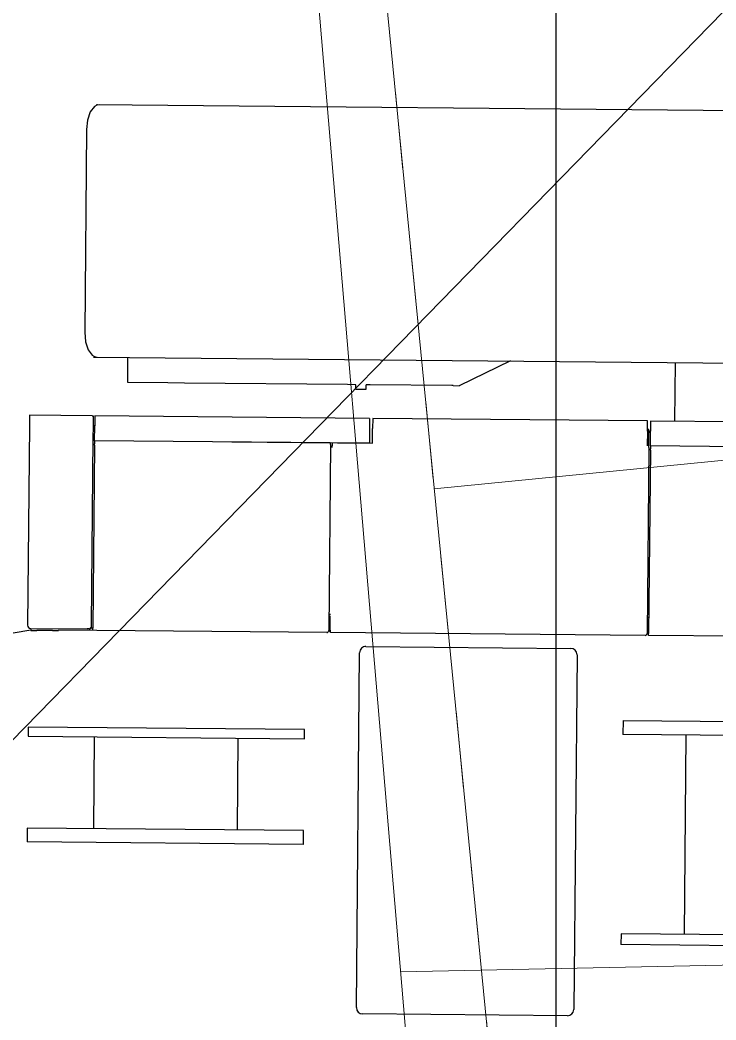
# Model space of a CAD drawing. Header units: millimetres. Extents: x -2078669 to -1085629, y -5987148 to 310365.
# Drawn here: x -1710278 to -1708037, y -2250586 to -2247368 of the extents above; entities that cross this region are included whole.
import ezdxf

# ---------------------------------------------------------------- set-up
doc = ezdxf.new("R2010")
doc.units = ezdxf.units.MM
doc.header["$LTSCALE"] = 500
doc.linetypes.add('561019', pattern=[1, 0.5, -0.5])
doc.layers.get('Defpoints').update_dxf_attribs({"color": 153})
for name, color, linetype, lineweight in [('D-BGD', 7, 'Continuous', 13), ('D-BYP-STR8', 5, 'Continuous', 25), ('D-BYP-STRB', 5, 'Continuous', 25), ('D-BYP-STRC', 1, 'Continuous', 13)]:
    doc.layers.add(name, color=color, linetype=linetype, lineweight=lineweight)
doc.styles.add('MS ゴシック', font='MS Gothic.ttf')
doc.dimstyles.new('DIM-500-F', dxfattribs={"dimscale": 500, "dimtxt": 3.5, "dimasz": 2.5, "dimexe": 0, "dimexo": 2, "dimgap": 0.8, "dimtad": 1, "dimdec": 0, "dimzin": 0, "dimdsep": 46, "dimtxsty": 'MS ゴシック', "dimblk": 'OPEN', "dimcen": 0.1, "dimclrd": 256, "dimclre": 256, "dimclrt": 256, "dimaunit": 1, "dimadec": 4, "dimazin": 0, "dimtfac": 1, "dimtdec": 0, "dimtmove": 2, "dimatfit": 3, "dimldrblk": 'OPEN', "dimfxl": 1, "dimtolj": 1, "dimtzin": 0, "dimlwd": -1, "dimlwe": -1, "dimarcsym": 2})

# ---------------------------------------------------------------- blocks, each defined once
blk = doc.blocks.new('河川平面')
at = {"layer": 'D-BGD', "linetype": 'Continuous'}
for p, q in [((1605115.3, -2790073.1), (1602021.8, -2790376.6)), ((1605320.9, -2791860.4), (1601912.3, -2791931.1))]:
    blk.add_line(p, q, dxfattribs=at)
at = {"layer": 'D-BGD', "linetype": '561019', "flags": 128}
blk.add_lwpolyline([(1604117.6, -2801667.3), (1603658.4, -2801699.7), (1603151.7, -2800721.1), (1602566.2, -2795926.5), (1601762.5, -2787733), (1601694.7, -2787042.3), (1600827.9, -2776857.6), (1599943, -2767240.3), (1599726.8, -2764893.3), (1598788.4, -2754963.8), (1597869.7, -2742698.4), (1597776.1, -2741725.3), (1597383.6, -2737656.5), (1596955.8, -2733671.1), (1596881.2, -2732974.2), (1595027.7, -2724476.1), (1594604.9, -2722538.7), (1594888.3, -2713738.2), (1595886.8, -2682804.9), (1595508.5, -2681697.1), (1584093.8, -2681621.5), (1568919.1, -2679328.1), (1567447, -2679105.9), (1555443.7, -2676376), (1555450.8, -2676293.5), (1555495.9, -2675787.7)], dxfattribs=at)
at = {"layer": 'D-BGD', "linetype": 'Continuous', "flags": 128}
blk.add_lwpolyline([(1597383.6, -2737656.5), (1597776.1, -2741725.3), (1597869.7, -2742698.4), (1598788.4, -2754963.8), (1599726.8, -2764893.3), (1599943, -2767240.3), (1600827.9, -2776857.6), (1601694.7, -2787042.3), (1601762.5, -2787733), (1602566.2, -2795926.5), (1603151.7, -2800721.1)], dxfattribs=at)
at = {"layer": 'D-BGD', "linetype": 'Continuous', "extrusion": (0.879845, 0.091136, 0.466441), "elevation": 1326280.5}
blk.add_lwpolyline([(-2950345.8, -283885.4), (-2934237.5, -284529.8), (-2917933.7, -285106.3)], dxfattribs=at)
blk = doc.blocks.new('_Open')
at = {"color": 0, "linetype": 'ByBlock', "lineweight": -2}
for p, q in [((-1, 0.1667), (0, 0)), ((-1, -0.1667), (0, 0)), ((0, 0), (-1, 0))]:
    blk.add_line(p, q, dxfattribs=at)

msp = doc.modelspace()

# ---------------------------------------------------------------- linework, layer by layer
at = {"layer": 'D-BYP-STR8'}
msp.add_circle((-1706874.7, -2250449), 16000, dxfattribs=at)
at = {"layer": 'D-BYP-STRB', "linetype": 'Continuous'}
for p, q in [((-1710038.2, -2247647.2), (-1710051.4, -2247664.4)), ((-1710030.7, -2247642.7), (-1710038.2, -2247647.2)), ((-1710031.3, -2247641.2), (-1710031.6, -2247641.2)), ((-1710031.6, -2247641.2), (-1710031.3, -2247641.2)), ((-1703820.1, -2247698.6), (-1710031.3, -2247641.2)), ((-1710031, -2247641.2), (-1710031.3, -2247641.2)), ((-1710030.6, -2247641.2), (-1710031, -2247641.2)), ((-1710022.9, -2247641.2), (-1710030.7, -2247642.7)), ((-1710030.2, -2247641.2), (-1710030.6, -2247641.2)), ((-1710030.3, -2247641.2), (-1710030.4, -2247641.2)), ((-1710030.2, -2247641.2), (-1710030.3, -2247641.2)), ((-1710029.7, -2247641.2), (-1710030.2, -2247641.2)), ((-1710030, -2247641.2), (-1710030.2, -2247641.2)), ((-1710029.9, -2247641.2), (-1710030, -2247641.2)), ((-1710029.7, -2247641.2), (-1710029.9, -2247641.2)), ((-1710029.3, -2247641.2), (-1710029.7, -2247641.2)), ((-1710029.6, -2247641.2), (-1710029.7, -2247641.2)), ((-1710029.4, -2247641.2), (-1710029.6, -2247641.2)), ((-1710029.2, -2247641.2), (-1710029.4, -2247641.2)), ((-1710028.8, -2247641.2), (-1710029.3, -2247641.2)), ((-1710029, -2247641.2), (-1710029.2, -2247641.2)), ((-1710028.9, -2247641.2), (-1710029, -2247641.2)), ((-1710028.7, -2247641.2), (-1710028.9, -2247641.2)), ((-1710028.4, -2247641.2), (-1710028.8, -2247641.2)), ((-1710028.5, -2247641.2), (-1710028.7, -2247641.2)), ((-1710028.4, -2247641.2), (-1710028.5, -2247641.2)), ((-1710028, -2247641.2), (-1710028.4, -2247641.2)), ((-1710028.3, -2247641.2), (-1710028.4, -2247641.2)), ((-1710028.1, -2247641.2), (-1710028.3, -2247641.2)), ((-1710028, -2247641.2), (-1710028.1, -2247641.2)), ((-1710060.3, -2247690.3), (-1710063.6, -2247720.9)), ((-1710051.4, -2247664.4), (-1710060.3, -2247690.3)), ((-1710063.6, -2247720.9), (-1710069.6, -2248372.8)), ((-1710069.6, -2248372.8), (-1710066.9, -2248403.5)), ((-1710066.9, -2248403.5), (-1710058.4, -2248429.5)), ((-1710058.4, -2248429.5), (-1710045.6, -2248447)), ((-1710045.6, -2248447), (-1710038.2, -2248451.6)), ((-1710041.1, -2248453.1), (-1703827.6, -2248510.5)), ((-1710041.1, -2248453.1), (-1710041, -2248453.1)), ((-1710041, -2248453.1), (-1710040.9, -2248453.1)), ((-1710041, -2248453.1), (-1710040.9, -2248453.1)), ((-1710040.9, -2248453.1), (-1710040.8, -2248453.1)), ((-1710040.9, -2248453.1), (-1710040.7, -2248453.1)), ((-1710040.8, -2248453.1), (-1710040.7, -2248453.1)), ((-1710040.7, -2248453.1), (-1710040.5, -2248453.1)), ((-1710040.7, -2248453.1), (-1710040.6, -2248453.1)), ((-1710040.6, -2248453.1), (-1710040.4, -2248453.1)), ((-1710040.5, -2248453.1), (-1710040.4, -2248453.1)), ((-1710040.4, -2248453.1), (-1710040.2, -2248453.1)), ((-1710040.4, -2248453.1), (-1710040.3, -2248453.1)), ((-1710040.3, -2248453.1), (-1710040.1, -2248453.1)), ((-1710040.2, -2248453.1), (-1710040, -2248453.1)), ((-1710040.1, -2248453.1), (-1710039.9, -2248453.1)), ((-1710040, -2248453.1), (-1710039.9, -2248453.1)), ((-1710039.9, -2248453.1), (-1710039.7, -2248453.1)), ((-1710039.9, -2248453.1), (-1710039.7, -2248453.1)), ((-1710039.7, -2248453.1), (-1710039.5, -2248453.1)), ((-1710039.7, -2248453.1), (-1710039.6, -2248453.1)), ((-1710039.6, -2248453.1), (-1710039.4, -2248453.1)), ((-1710039.5, -2248453.1), (-1710039.3, -2248453.1)), ((-1710039.4, -2248453.1), (-1710039.2, -2248453.1)), ((-1710039.3, -2248453.1), (-1710039.2, -2248453.1)), ((-1710039.2, -2248453.1), (-1710039, -2248453.1)), ((-1710039.2, -2248453.1), (-1710039.1, -2248453.1)), ((-1710039.1, -2248453.1), (-1710039, -2248453.1)), ((-1710039, -2248453.1), (-1710038.9, -2248453.1)), ((-1710039, -2248453.1), (-1710038.8, -2248453.1)), ((-1710038.9, -2248453.1), (-1710038.8, -2248453.1)), ((-1710038.8, -2248453.1), (-1710038.7, -2248453.1)), ((-1710038.8, -2248453.1), (-1710038.8, -2248453.1)), ((-1710038.2, -2248451.6), (-1710030.4, -2248453.2)), ((-1710037.9, -2248453.1), (-1710037.8, -2248453.1)), ((-1710037.8, -2248453.1), (-1710037.7, -2248453.1)), ((-1710037.7, -2248453.1), (-1710037.5, -2248453.1)), ((-1710037.5, -2248453.1), (-1710037.4, -2248453.1)), ((-1710037.4, -2248453.1), (-1710037.2, -2248453.1)), ((-1710037.2, -2248453.1), (-1710037.1, -2248453.1)), ((-1710037.1, -2248453.1), (-1710036.9, -2248453.1)), ((-1710036.9, -2248453.1), (-1710036.7, -2248453.2)), ((-1710036.7, -2248453.2), (-1710036.5, -2248453.2)), ((-1710036.5, -2248453.2), (-1710036.4, -2248453.2)), ((-1710036.4, -2248453.2), (-1710036.2, -2248453.2)), ((-1710036.2, -2248453.2), (-1710036, -2248453.2)), ((-1710036, -2248453.2), (-1710035.9, -2248453.2)), ((-1710035.9, -2248453.2), (-1710035.8, -2248453.2)), ((-1710035.8, -2248453.2), (-1710035.6, -2248453.2)), ((-1710035.6, -2248453.2), (-1710035.5, -2248453.2)), ((-1709930.9, -2248535.1), (-1709930.2, -2248454.1)), ((-1708698.6, -2248465.5), (-1708864.2, -2248545)), ((-1708169.2, -2248659.4), (-1708167.5, -2248470.4)), ((-1709802.1, -2248536.3), (-1709930.9, -2248535.1)), ((-1709747.7, -2248536.8), (-1709802.1, -2248536.3)), ((-1709223, -2248541.7), (-1709747.7, -2248536.8)), ((-1709199, -2248541.9), (-1709223, -2248541.7)), ((-1709196.2, -2248541.9), (-1709199, -2248541.9)), ((-1709196.3, -2248556.9), (-1709196.2, -2248541.9)), ((-1709164.3, -2248557.2), (-1709196.3, -2248556.9)), ((-1709164.2, -2248542.2), (-1709164.3, -2248557.2)), ((-1709150.8, -2248542.3), (-1709163.5, -2248542.2)), ((-1708887.7, -2248544.8), (-1709150.8, -2248542.3)), ((-1708883.2, -2248544.8), (-1708887.7, -2248544.8)), ((-1708883.2, -2248544.8), (-1708864.2, -2248545)), ((-1710247.1, -2248640.2), (-1710247.4, -2248673.4)), ((-1710045.3, -2248642.1), (-1710247.1, -2248640.2)), ((-1710045.3, -2248642.1), (-1710042.1, -2248642.1)), ((-1710042.1, -2248642.1), (-1710042.4, -2248675.3)), ((-1710037.1, -2248642.2), (-1710037.4, -2248674.5)), ((-1709152.2, -2248650.3), (-1710037.1, -2248642.2)), ((-1709152.2, -2248650.3), (-1709152.9, -2248730.3)), ((-1709142.2, -2248650.4), (-1709142.5, -2248682.7)), ((-1708257.2, -2248658.6), (-1709142.2, -2248650.4)), ((-1708257.5, -2248690.9), (-1708257.2, -2248658.6)), ((-1708247.2, -2248658.7), (-1708247.5, -2248691)), ((-1707362.2, -2248666.9), (-1708247.2, -2248658.7)), ((-1710247.4, -2248673.4), (-1710253.4, -2249316)), ((-1710042.4, -2248675.3), (-1710042.8, -2248714.1)), ((-1710039.2, -2248677.9), (-1710039.3, -2248678.3)), ((-1710039.3, -2248678.3), (-1710039.3, -2248678.7)), ((-1710039.3, -2248678.7), (-1710039.3, -2248679.1)), ((-1710039.3, -2248679.1), (-1710039.3, -2248679.5)), ((-1710039.3, -2248679.5), (-1710039.3, -2248679.8)), ((-1710039.3, -2248679.8), (-1710039.3, -2248680)), ((-1710039.3, -2248680), (-1710039.3, -2248680.7)), ((-1710039.2, -2248674.5), (-1710039.2, -2248674.7)), ((-1710039.2, -2248674.7), (-1710039.2, -2248674.9)), ((-1710039.2, -2248674.9), (-1710039.2, -2248675.2)), ((-1710039.2, -2248675.2), (-1710039.2, -2248675.5)), ((-1710039.2, -2248675.5), (-1710039.2, -2248675.9)), ((-1710039.2, -2248675.9), (-1710039.2, -2248676.3)), ((-1710039.2, -2248676.3), (-1710039.2, -2248676.6)), ((-1710039.2, -2248676.6), (-1710039.2, -2248677.1)), ((-1710039.2, -2248677.1), (-1710039.2, -2248677.5)), ((-1710039.2, -2248677.5), (-1710039.2, -2248677.9)), ((-1710037.9, -2248722.2), (-1710037.4, -2248674.5)), ((-1709142.9, -2248730.4), (-1709142.5, -2248682.7)), ((-1708257.5, -2248690.9), (-1708257.9, -2248738.6)), ((-1708257.4, -2248684.6), (-1708255.6, -2248684.6)), ((-1708255.6, -2248684.6), (-1708255.7, -2248686.5)), ((-1708252.5, -2248686.5), (-1708255.7, -2248686.5)), ((-1708253, -2248743.8), (-1708252.5, -2248686.5)), ((-1708247.9, -2248738.7), (-1708247.5, -2248691)), ((-1710042.8, -2248714.1), (-1710048.3, -2249312.9)), ((-1709152.9, -2248730.3), (-1710037.9, -2248722.2)), ((-1710037.9, -2248722.2), (-1710037.9, -2248731.8)), ((-1710038, -2248736.3), (-1710043.4, -2249325.7)), ((-1710038, -2248736.3), (-1710037.9, -2248731.8)), ((-1709595.4, -2248726.2), (-1709142.9, -2248730.4)), ((-1709277.9, -2248734.3), (-1709283.5, -2249332.8)), ((-1709277.9, -2248734.3), (-1709277.9, -2248729.2)), ((-1709272.9, -2248729.2), (-1709273, -2248738.8)), ((-1709273, -2248743.4), (-1709273, -2248738.8)), ((-1708253, -2248743.8), (-1708258.5, -2249342.2)), ((-1708248.1, -2248752.8), (-1708253.5, -2249342.3)), ((-1708248.1, -2248752.8), (-1708248, -2248748.3)), ((-1708247.9, -2248738.7), (-1708248, -2248748.3)), ((-1707363, -2248746.9), (-1708247.9, -2248738.7)), ((-1709278, -2249281), (-1709283, -2249281)), ((-1709283, -2249286), (-1709279.8, -2249286)), ((-1709279.8, -2249286), (-1709280.2, -2249326)), ((-1709280, -2249300.7), (-1709278.2, -2249300.7)), ((-1708258.1, -2249295.4), (-1708254.9, -2249295.5)), ((-1708253, -2249290.5), (-1708258, -2249290.4)), ((-1708254.9, -2249295.5), (-1708255.3, -2249335.5)), ((-1710243.5, -2249331.2), (-1710554, -2249383.7)), ((-1710243.5, -2249326.1), (-1710243.5, -2249332.3)), ((-1710243.5, -2249326.1), (-1710061.7, -2249327.8)), ((-1710243.5, -2249332.3), (-1710223.5, -2249332.5)), ((-1710173.5, -2249332.9), (-1710223.5, -2249332.5)), ((-1710173.5, -2249332.9), (-1710153.5, -2249333.1)), ((-1710153.5, -2249333.1), (-1710153.5, -2249331.1)), ((-1709289.9, -2249339.1), (-1710153.5, -2249331.1)), ((-1710054.9, -2249327.8), (-1710061.7, -2249327.8)), ((-1710048.3, -2249312.9), (-1710048.4, -2249321.5)), ((-1710043.5, -2249332.1), (-1710043.4, -2249325.7)), ((-1709280.2, -2249326), (-1709283.4, -2249326)), ((-1709280.2, -2249326), (-1709280.2, -2249329.6)), ((-1709280.1, -2249309.2), (-1709278.3, -2249309.2)), ((-1709280.1, -2249317.7), (-1709278.3, -2249317.7)), ((-1709278.5, -2249339.2), (-1709278.5, -2249332.8)), ((-1708255.2, -2249327.2), (-1708253.4, -2249327.2)), ((-1708255.1, -2249318.7), (-1708253.3, -2249318.7)), ((-1708255, -2249310.2), (-1708253.2, -2249310.2)), ((-1709286.7, -2249338.3), (-1709286.7, -2249338.3)), ((-1708265, -2249348.6), (-1709278.5, -2249339.2)), ((-1708255.3, -2249335.5), (-1708258.5, -2249335.4)), ((-1708255.3, -2249335.5), (-1708255.3, -2249339.1)), ((-1708253.6, -2249348.7), (-1708253.5, -2249342.3)), ((-1707370, -2249356.8), (-1708253.6, -2249348.7)), ((-1709163.9, -2249384.3), (-1708504, -2249390.4)), ((-1709194.7, -2250546), (-1709184.1, -2249404.1)), ((-1708484.2, -2249410.5), (-1708494.7, -2250552.5)), ((-1708336.1, -2249621.9), (-1708336.5, -2249666.9)), ((-1708336.1, -2249621.9), (-1707376.2, -2249630.8)), ((-1710251.4, -2249643.2), (-1710251.7, -2249673.2)), ((-1709361.4, -2249651.4), (-1710251.4, -2249643.2)), ((-1709361.7, -2249681.4), (-1709361.4, -2249651.4)), ((-1710251.7, -2249673.2), (-1709361.7, -2249681.4)), ((-1710038.5, -2249675.2), (-1710041.2, -2249970.2)), ((-1709577.6, -2249974.5), (-1709574.9, -2249679.5)), ((-1707376.6, -2249675.8), (-1708336.5, -2249666.9)), ((-1708133.5, -2249668.8), (-1708139.5, -2250310.4)), ((-1710254.3, -2249968.2), (-1710254.8, -2250013.2)), ((-1709364.5, -2249976.4), (-1710254.3, -2249968.2)), ((-1709364.9, -2250021.4), (-1709364.5, -2249976.4)), ((-1709364.9, -2250021.4), (-1710254.8, -2250013.2)), ((-1708342.5, -2250308.5), (-1708342.8, -2250343.5)), ((-1707382.5, -2250317.4), (-1708342.5, -2250308.5)), ((-1707382.8, -2250352.4), (-1708342.8, -2250343.5)), ((-1708514.9, -2250572.3), (-1709174.9, -2250566.2))]:
    msp.add_line(p, q, dxfattribs=at)
for centre, radius, start, end in [((-1710036.1, -2248680.1), 6.4, 119.4469, 179.4704), ((-1710036.1, -2248680.1), 6.4, 102.1116, 119.4469), ((-1708246.1, -2248696.6), 6.4, 119.4469, 179.4704), ((-1708246.1, -2248696.6), 6.4, 102.1116, 119.4469), ((-1710243.4, -2249316.1), 10, 179.4704, 269.4704), ((-1710054.8, -2249321.4), 6.4, 269.4704, 299.5012), ((-1710054.8, -2249321.4), 6.4, 299.5012, 359.4704), ((-1710042, -2249321.5), 6.4, 179.4704, 256.8347), ((-1709289.9, -2249332.7), 6.4, 269.4704, 359.4704), ((-1709277, -2249329.6), 6.4, 179.4704, 254.6255), ((-1709277, -2249329.6), 3.2, 179.4704, 243.5259), ((-1708264.9, -2249342.2), 6.4, 269.4704, 359.4704), ((-1708252.1, -2249339.1), 6.4, 179.4704, 254.6118), ((-1708252.1, -2249339.1), 3.2, 179.4704, 243.5259), ((-1709164.1, -2249404.3), 20, 89.4704, 179.4704), ((-1708504.2, -2249410.4), 20, 359.4704, 89.4704), ((-1709174.7, -2250546.2), 20, 179.4704, 269.4704), ((-1708514.7, -2250552.3), 20, 269.4704, 359.4704)]:
    msp.add_arc(centre, radius, start, end, dxfattribs=at)
at = {"layer": 'Defpoints', "flags": 128}
msp.add_lwpolyline([(-1710539, -2210554.6), (-1708722.1, -2223318.3, -0.035364), (-1708552.5, -2225714), (-1708552.5, -2279391.9)], format="xyb", dxfattribs=at)

# ---------------------------------------------------------------- block references
at = {"layer": 'D-BGD'}
msp.add_blockref('河川平面', (-3310965.8, 541500.2), dxfattribs=at)

# ---------------------------------------------------------------- leaders
at = {"layer": 'D-BYP-STRC'}
msp.add_leader([(-1703629.5, -2242852.7), (-1725054.3, -2264790.5)], dimstyle='DIM-500-F', dxfattribs=at)

doc.saveas('drawing.dxf')
